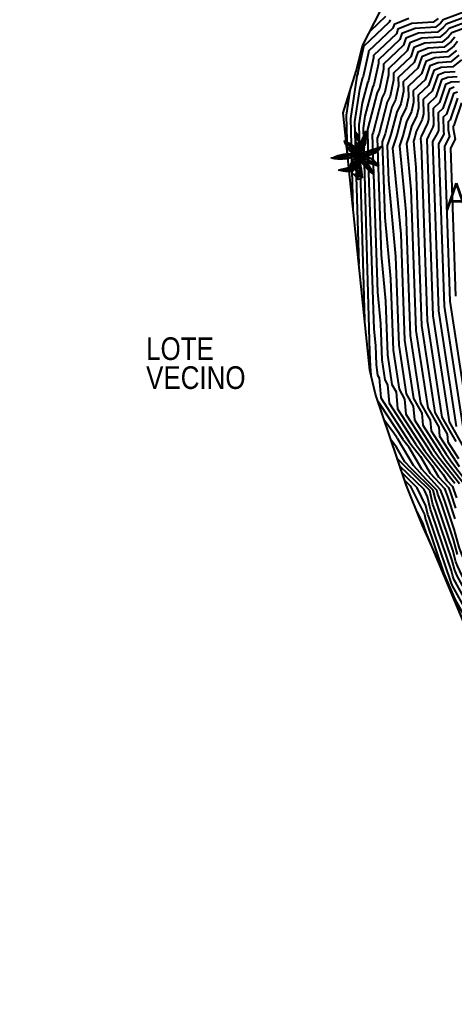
# Model space of a CAD drawing. Header units: metres. Extents: x 1097510 to 2158594, y 877039 to 1751652.
# Drawn here: x 1097634.4 to 1097674.7, y 877084.8 to 877176.8 of the extents above; entities that cross this region are included whole.
import ezdxf

# ---------------------------------------------------------------- set-up
doc = ezdxf.new("R2010")
doc.units = ezdxf.units.M
doc.header["$XCLIPFRAME"] = 0
for name, color, linetype in [('C-ANNO-TABL-TITL', 150, 'Continuous'), ('C-TOPO-MAJR', 9, 'Continuous'), ('C-TOPO-MINR', 8, 'Continuous'), ('Foto Dron', 7, 'Continuous'), ('ROTULO', 7, 'Continuous'), ('WWW.DWGAUTOCAD.COM', 7, 'Continuous')]:
    doc.layers.add(name, color=color, linetype=linetype)
doc.styles.add('Arial Narrow', font='ARIALN.TTF', dxfattribs={"width": 0.85})
doc.styles.get("Standard").update_dxf_attribs({"font": 'simplex.shx'})
picture_1 = doc.add_image_def('image1.tif', size_in_pixel=(3465, 4096))

# ---------------------------------------------------------------- blocks, each defined once
blk = doc.blocks.new('A$C40F70BF2')
at = {"color": 64}
for p, q in [((1.395, 3.412), (1.345, 4.14)), ((1.43, 3.289), (1.349, 3.412)), ((1.389, 3.49), (1.353, 3.553)), ((1.426, 3.264), (1.353, 3.376)), ((1.393, 3.445), (1.356, 3.526)), ((1.393, 3.403), (1.356, 3.493)), ((1.411, 3.334), (1.36, 3.445)), ((1.536, 2.871), (1.395, 3.412)), ((1.404, 3.622), (1.407, 3.935)), ((1.411, 3.538), (1.419, 3.905)), ((1.448, 3.313), (1.496, 3.752)), ((1.529, 3.679), (1.455, 3.289)), ((1.455, 3.289), (1.55, 3.622)), ((1.919, 2.785), (1.937, 3.412)), ((1.937, 3.412), (2.147, 3.983)), ((2.18, 3.523), (1.96, 3.294)), ((1.974, 3.403), (2.165, 3.619)), ((2.165, 3.571), (1.974, 3.403)), ((1.989, 3.487), (2.151, 3.679)), ((2.165, 3.619), (1.989, 3.487)), ((2.033, 3.595), (2.135, 3.727)), ((2.151, 3.679), (2.033, 3.595)), ((2.062, 3.679), (2.135, 3.824)), ((2.135, 3.727), (2.062, 3.679)), ((2.077, 3.788), (2.151, 3.896)), ((2.135, 3.824), (2.077, 3.788)), ((1.58, 2.772), (1.451, 2.841)), ((1.472, 2.791), (1.602, 2.739)), ((1.992, 2.139), (1.536, 2.871)), ((1.538, 2.69), (1.679, 2.617)), ((1.564, 2.648), (1.679, 2.596)), ((1.602, 2.739), (1.58, 2.772)), ((1.587, 3.114), (1.683, 3.328)), ((1.591, 3.078), (1.587, 3.114)), ((1.701, 3.289), (1.591, 3.078)), ((1.606, 2.916), (1.705, 3.132)), ((1.65, 2.748), (1.785, 3.066)), ((1.668, 2.733), (1.65, 2.748)), ((1.822, 2.967), (1.668, 2.733)), ((1.73, 2.628), (1.844, 2.883)), ((1.789, 2.517), (1.873, 2.748)), ((1.8, 2.478), (1.88, 2.664)), ((2.024, 2.154), (1.919, 2.785)), ((1.96, 3.006), (2.18, 3.198)), ((2.151, 3.066), (1.96, 2.933)), ((1.96, 2.933), (1.96, 3.006)), ((2.006, 2.139), (3.105, 3.225)), ((2.216, 2.359), (2.243, 2.624)), ((2.238, 2.386), (2.257, 2.647)), ((2.446, 2.617), (2.471, 2.889)), ((2.621, 2.684), (2.895, 2.703)), ((2.621, 2.677), (2.849, 2.673)), ((2.626, 2.774), (2.662, 3.065)), ((2.653, 2.781), (2.685, 3.069)), ((2.797, 3.138), (2.753, 2.909)), ((2.855, 3.162), (2.797, 2.933)), ((2.797, 2.933), (2.797, 3.138)), ((2.885, 3.162), (2.826, 2.957)), ((2.826, 2.957), (2.855, 3.162)), ((2.929, 3.174), (2.855, 3.006)), ((2.855, 3.006), (2.885, 3.162)), ((2.877, 2.934), (3.045, 2.983)), ((3.008, 2.919), (2.877, 2.934)), ((2.899, 3.018), (2.929, 3.174)), ((2.944, 3.15), (2.899, 3.018)), ((2.958, 3.186), (2.929, 3.066)), ((2.929, 3.066), (2.944, 3.15)), ((2.973, 3.114), (2.958, 3.186)), ((3.002, 3.21), (2.973, 3.114)), ((3.032, 3.234), (3.002, 3.162)), ((3.002, 3.162), (3.002, 3.21)), ((1.789, 2.411), (1.627, 2.469)), ((1.672, 2.415), (1.811, 2.369)), ((1.811, 2.369), (1.789, 2.411)), ((2.07, 2.139), (2.758, 2.02)), ((2.083, 2.012), (2.22, 1.967)), ((2.179, 1.762), (2.156, 1.818)), ((2.156, 1.818), (2.361, 1.788)), ((2.402, 1.714), (2.179, 1.762)), ((2.27, 2.33), (2.289, 2.356)), ((2.498, 2.311), (2.27, 2.33)), ((2.289, 2.356), (2.58, 2.344)), ((2.366, 2.415), (2.384, 2.442)), ((2.612, 2.4), (2.366, 2.415)), ((2.375, 2.079), (2.567, 2.21)), ((2.384, 2.442), (2.644, 2.427)), ((2.548, 2.035), (2.457, 2.046)), ((2.457, 2.046), (2.603, 1.863)), ((2.69, 1.84), (2.548, 2.035)), ((2.662, 2.072), (2.881, 2.203)), ((2.699, 2.053), (2.968, 2.206)), ((2.758, 2.02), (3.387, 1.915)), ((2.831, 2.016), (3.118, 2.199)), ((2.913, 2.012), (3.218, 2.176)), ((2.977, 2.001), (2.913, 2.012)), ((3.264, 2.165), (2.977, 2.001)), ((3.177, 1.747), (3.041, 1.93)), ((3.041, 1.93), (3.105, 1.915)), ((3.105, 1.915), (3.255, 1.736)), ((3.168, 1.952), (3.415, 2.135)), ((3.332, 1.747), (3.196, 1.889)), ((3.387, 1.915), (3.907, 1.867)), ((3.911, 1.863), (4.308, 1.837)), ((3.975, 1.885), (4.057, 1.915)), ((4.012, 1.878), (3.975, 1.885)), ((4.085, 1.904), (4.012, 1.878))]:
    blk.add_line(p, q, dxfattribs=at)
at = {"color": 60}
for p, q in [((1.378, 3.827), (1.371, 4.019)), ((1.386, 3.761), (1.393, 4.004)), ((2.369, 2.481), (2.676, 2.471))]:
    blk.add_line(p, q, dxfattribs=at)
at = {"color": 62}
for p, q in [((0.438, 2.456), (0.018, 2.796)), ((0.505, 2.608), (0.623, 2.404)), ((0.696, 2.548), (0.916, 2.356)), ((0.211, 2.512), (0.476, 2.476)), ((1.974, 2.113), (0.228, 1.183)), ((0.314, 2.44), (0.828, 2.38)), ((1.381, 2.214), (0.438, 2.456)), ((0.696, 2.187), (1.034, 2.295)), ((0.916, 2.356), (0.784, 2.5)), ((1.974, 2.128), (0.802, 0.571)), ((0.96, 2.476), (1.196, 2.295)), ((1.269, 2.236), (0.96, 2.103)), ((1.019, 2.067), (1.269, 2.236)), ((1.078, 2.062), (1.295, 2.219)), ((1.129, 2.052), (1.321, 2.219)), ((1.225, 1.959), (1.46, 1.862)), ((1.284, 2.007), (1.504, 1.898)), ((1.313, 2.055), (1.578, 2.175)), ((1.974, 2.139), (1.381, 2.214)), ((1.387, 2.043), (1.665, 2.187)), ((1.431, 2.32), (1.592, 2.199)), ((2.003, 2.103), (1.827, 0.082)), ((1.974, 1.995), (1.915, 1.405)), ((2.006, 2.139), (2.548, 0.855)), ((0.387, 1.333), (0.505, 1.357)), ((0.417, 1.381), (0.578, 1.405)), ((0.505, 1.357), (0.417, 1.381)), ((0.461, 1.429), (0.667, 1.442)), ((0.578, 1.405), (0.461, 1.429)), ((0.476, 1.465), (0.696, 1.478)), ((0.667, 1.442), (0.476, 1.465)), ((0.696, 1.478), (0.549, 1.526)), ((0.549, 1.526), (0.814, 1.513)), ((0.814, 1.513), (0.578, 1.562)), ((0.593, 1.61), (0.902, 1.562)), ((0.96, 1.586), (0.667, 1.646)), ((0.843, 0.792), (0.989, 0.876)), ((0.872, 1.345), (1.019, 1.586)), ((0.872, 0.864), (1.049, 0.924)), ((0.989, 0.876), (0.872, 0.864)), ((0.902, 1.562), (0.96, 1.586)), ((1.049, 0.924), (0.931, 0.912)), ((0.989, 1.405), (1.093, 1.646)), ((1.019, 1.056), (1.21, 1.129)), ((1.049, 1.105), (1.24, 1.165)), ((1.206, 1.34), (1.436, 1.403)), ((1.231, 1.403), (1.462, 1.445)), ((1.254, 1.008), (1.313, 1.249)), ((1.327, 1.093), (1.342, 1.273)), ((1.475, 1.237), (1.504, 1.501)), ((1.709, 0.671), (1.871, 0.912)), ((1.871, 0.852), (1.798, 0.13)), ((1.915, 1.405), (1.871, 0.852)), ((1.944, 1.141), (1.944, 1.261)), ((1.944, 1.261), (2.077, 1.08)), ((2.077, 0.948), (1.944, 1.141)), ((2.062, 1.026), (1.947, 1.204)), ((2.175, 1.512), (2.165, 1.441)), ((2.165, 1.441), (2.165, 1.363)), ((2.179, 1.676), (2.175, 1.605)), ((2.175, 1.605), (2.175, 1.512)), ((2.179, 1.314), (2.179, 1.676)), ((2.184, 1.501), (2.179, 1.407)), ((2.179, 1.407), (2.179, 1.314)), ((2.193, 1.613), (2.184, 1.501)), ((2.197, 1.46), (2.193, 1.613)), ((2.197, 1.392), (2.197, 1.46)), ((2.206, 1.277), (2.197, 1.392)), ((2.206, 1.105), (2.206, 1.277)), ((2.211, 1.172), (2.206, 1.105)), ((2.225, 1.501), (2.211, 1.378)), ((2.211, 1.378), (2.211, 1.172)), ((2.216, 1.34), (2.225, 1.422)), ((2.216, 1.273), (2.216, 1.34)), ((2.225, 1.157), (2.216, 1.273)), ((2.225, 1.422), (2.225, 1.501)), ((2.229, 1.232), (2.225, 1.157)), ((2.238, 1.303), (2.229, 1.232)), ((2.243, 1.389), (2.238, 1.303)), ((2.247, 1.46), (2.243, 1.389)), ((2.257, 1.534), (2.247, 1.46)), ((2.257, 1.544), (2.257, 1.534)), ((2.261, 1.213), (2.261, 1.535)), ((2.27, 1.109), (2.261, 1.213)), ((2.298, 1.486), (2.27, 1.56)), ((2.27, 1.56), (2.521, 1.501)), ((2.275, 1.247), (2.27, 1.18)), ((2.27, 1.18), (2.27, 1.109)), ((2.279, 1.396), (2.275, 1.314)), ((2.275, 1.314), (2.275, 1.247)), ((2.289, 1.318), (2.279, 1.396)), ((2.289, 1.157), (2.289, 1.318)), ((2.293, 1.015), (2.289, 1.157)), ((2.293, 1.154), (2.289, 1.083)), ((2.289, 1.083), (2.293, 1.015)), ((2.302, 1.292), (2.293, 1.224)), ((2.293, 1.224), (2.293, 1.154)), ((2.548, 1.441), (2.298, 1.486)), ((2.307, 1.37), (2.302, 1.292)), ((2.307, 1.023), (2.307, 1.37)), ((2.311, 0.948), (2.307, 1.023)), ((2.334, 0.926), (2.343, 1.325)), ((2.371, 0.847), (2.357, 1.299)), ((2.433, 1.267), (2.637, 1.215)), ((2.471, 1.236), (2.65, 1.152)), ((2.548, 0.855), (3.647, 0.814)), ((2.69, 1.027), (2.571, 0.922)), ((2.699, 1.008), (2.594, 0.922)), ((3.063, 0.941), (2.995, 0.87)), ((3.095, 0.937), (3.013, 0.851)), ((0.814, 0.744), (0.96, 0.804)), ((0.96, 0.804), (0.843, 0.792)), ((1.886, 0.527), (1.886, 0.587)), ((1.886, 0.587), (2.003, 0.322)), ((2.003, 0.154), (1.886, 0.527)), ((1.915, 0.696), (1.93, 0.792)), ((2.077, 0.491), (1.915, 0.696)), ((1.93, 0.792), (2.062, 0.647))]:
    blk.add_line(p, q, dxfattribs=at)
at = {"color": 60}
for centre, radius, start, end in [((7.228, 3.925), 5.886, 178.20098, 184.85692), ((-12.631, -2.337), 15.387, 20.51101, 24.72742), ((3.081, 3.443), 1.737, 181.01905, 200.30476), ((3.986, 2.93), 2.121, 151.13411, 194.97436), ((-4.468, 3.341), 6.654, 358.64966, 6.15206), ((1.388, 3.636), 1.607, 210.27184, 288.6073), ((11.205, 34.008), 33.156, 250.28182, 253.61314), ((3.081, 3.443), 1.737, 202.06134, 214.43572), ((-12.631, -2.337), 15.387, 19.94676, 20.12939), ((3.488, 1.763), 1.537, 103.74741, 164.66463), ((3.323, 2.824), 1.195, 162.4534, 194.36714), ((1.484, 3.655), 1.692, 293.0839, 334.22081), ((1.484, 3.655), 1.692, 336.49681, 341.73863), ((4.255, 2.671), 1.249, 148.37838, 158.72084), ((1.97, 0.03), 2.073, 93.80519, 134.94277), ((0.206, 3.365), 2.134, 278.58233, 322.59506), ((-1.258, 3.332), 3.452, 304.88046, 336.24299), ((14.63, -0.992), 13.028, 166.27964, 174.82165), ((3.081, 3.443), 1.737, 216.49222, 227.18692), ((-5.402, 1.247), 7.481, 350.40616, 5.64252), ((3.808, 1.866), 1.768, 177.06252, 221.97877), ((2.648, -1.238), 3.457, 62.92862, 99.78202), ((0.371, 0.432), 2.394, 34.58407, 45.09878), ((3.478, 4.556), 2.822, 241.8528, 251.67993), ((0.371, 0.432), 2.394, 26.56642, 32.42719), ((3.478, 4.556), 2.822, 253.64339, 263.82146), ((3.478, 4.556), 2.822, 265.32315, 284.59556), ((-1.183, 2.66), 2.05, 312.24832, 325.43968), ((0.622, 0.416), 0.842, 95.42874, 120.39843), ((4.234, -0.992), 3.827, 137.09818, 156.86261), ((0.371, 0.432), 2.394, 14.37509, 24.95549), ((10.9, 35.08), 35.029, 256.44536, 258.02041), ((2.112, 0.756), 0.732, 226.57927, 260.54816), ((5.057, -2.3), 3.867, 133.35469, 142.87547), ((1.268, 2.121), 1.986, 292.12916, 305.32123), ((2.731, 4.141), 3.451, 266.06088, 285.39893)]:
    blk.add_arc(centre, radius, start, end, dxfattribs=at)
at = {"color": 62}
for points in [[(0.035, 2.801), (0.417, 2.5), (0.035, 2.801), (0.402, 2.657)], [(1.136, 1.682), (0.828, 1.766), (1.357, 1.79), (1.107, 1.911)], [(1.93, 2.091), (1.607, 1.923), (1.886, 2.091), (1.533, 2.055)], [(2.003, 2.043), (2.062, 1.465), (2.003, 2.031), (1.96, 1.586)], [(1.357, 1.297), (1.078, 1.201), (1.387, 1.357), (1.151, 1.273)], [(1.592, 1.393), (1.592, 1.61), (1.636, 1.478), (1.622, 1.682)], [(2.598, 1.303), (2.343, 1.34), (2.557, 1.407), (2.293, 1.467)], [(3.546, 0.816), (2.811, 0.852), (3.59, 0.804), (2.914, 0.708)]]:
    blk.add_solid(points, dxfattribs=at)
at = {"color": 64}
for points in [[(1.983, 2.159), (1.888, 2.598), (1.983, 2.159), (1.818, 2.432)], [(2.02, 2.234), (2.16, 2.54), (1.994, 2.357), (2.13, 2.691)], [(2.398, 2.087), (2.562, 2.203), (2.206, 2.12), (2.366, 2.203)], [(3.893, 1.874), (4.007, 1.93), (3.228, 1.952), (3.451, 2.12)]]:
    blk.add_solid(points, dxfattribs=at)
at = {"color": 60}
blk.add_solid([(2.003, 0.058), (2.385, 0.503), (2.018, 0.286), (2.4, 0.503)], dxfattribs=at)

msp = doc.modelspace()

# ---------------------------------------------------------------- linework, layer by layer
at = {"color": 7, "true_color": 0xf0f0f0, "elevation": 1524.878, "flags": 128}
msp.add_lwpolyline([(1097676.039, 877119.653), (1097674.323, 877124.089), (1097671.729, 877129.899), (1097670.225, 877133.67), (1097669.377, 877136.138), (1097667.361, 877142.072), (1097666.837, 877144.309), (1097664.352, 877168.161), (1097665.56, 877172.021), (1097666.169, 877174.38), (1097667.902, 877177.745)], dxfattribs=at)
at = {"layer": 'C-TOPO-MAJR', "color": 32, "flags": 128}
for points, elevation in [([(1097685.382, 877180.694), (1097673.925, 877176.384), (1097673.653, 877176.069), (1097673.135, 877175.651), (1097671.353, 877175.542), (1097670.191, 877175.084), (1097669.97, 877174.435), (1097668.098, 877172.672), (1097668.102, 877172.221), (1097667.725, 877170.449), (1097667.53, 877170.051), (1097666.64, 877166.608), (1097666.616, 877166.453), (1097666.701, 877163.528), (1097667.209, 877148.092), (1097667.353, 877146.574), (1097667.414, 877144.806), (1097667.564, 877143.836), (1097667.703, 877143.591), (1097667.862, 877141.743), (1097670.494, 877137.664), (1097670.644, 877137.443), (1097671.542, 877136.297), (1097672.439, 877134.761), (1097673.762, 877133.317), (1097674.041, 877132.583), (1097674.743, 877130.521)], 1527), ([(1097668.718, 877176.796), (1097668.639, 877176.565), (1097666.247, 877174.311), (1097666.247, 877174.293), (1097665.737, 877171.893), (1097665.721, 877171.86), (1097665.648, 877171.579), (1097665.034, 877167.647), (1097665.278, 877159.276)], 1526), ([(1097674.985, 877174.779), (1097674.626, 877174.362), (1097673.941, 877173.81), (1097672.563, 877173.726), (1097671.664, 877173.371), (1097671.3, 877172.306), (1097669.949, 877171.033), (1097669.956, 877170.149), (1097669.713, 877169.006), (1097669.339, 877168.243), (1097668.803, 877166.166), (1097668.462, 877165.148), (1097668.569, 877161.898), (1097669.238, 877154.842), (1097669.522, 877146.621), (1097670.218, 877142.11), (1097670.862, 877140.972), (1097670.971, 877139.701), (1097672.782, 877136.894), (1097673.213, 877136.259), (1097675.157, 877133.777)], 1528), ([(1097674.747, 877171.969), (1097673.773, 877171.909), (1097673.137, 877171.659), (1097672.631, 877170.176), (1097671.8, 877169.393), (1097671.811, 877168.077), (1097671.702, 877167.562), (1097671.148, 877166.434), (1097671.015, 877165.919), (1097670.891, 877165.55), (1097671.123, 877163.109), (1097671.629, 877148.436), (1097672.871, 877140.385), (1097674.021, 877138.353), (1097674.081, 877137.658), (1097675.071, 877136.124)], 1529), ([(1097674.983, 877170.093), (1097674.611, 877169.946), (1097673.961, 877168.046), (1097673.651, 877167.754), (1097673.662, 877166.472), (1097673.712, 877166.204), (1097673.218, 877165.292), (1097673.736, 877150.251), (1097675.525, 877138.659)], 1530), ([(1097684.024, 877106.321), (1097683.679, 877107.086), (1097683.296, 877108.061), (1097682.877, 877109.343), (1097683.009, 877111.19), (1097682.697, 877112.05), (1097682.324, 877113.454), (1097679.8, 877116.724), (1097677.581, 877120.273), (1097677.027, 877121.469), (1097675.092, 877124.958), (1097674.943, 877125.239), (1097674.798, 877125.593), (1097674.694, 877125.858), (1097674.49, 877126.644), (1097672.913, 877131.274), (1097672.691, 877131.856), (1097672.403, 877133.131), (1097669.915, 877135.582), (1097669.395, 877136.087)], 1526), ([(1097671.241, 877131.123), (1097671.758, 877130.066), (1097671.775, 877129.992), (1097671.785, 877129.964), (1097672.061, 877129.156), (1097675.816, 877120.23), (1097676.087, 877119.741), (1097676.114, 877119.683), (1097676.221, 877119.511), (1097676.55, 877119.085), (1097679.777, 877114.385), (1097679.734, 877113.78), (1097679.804, 877113.566), (1097679.868, 877113.402), (1097679.926, 877113.274)], 1525)]:
    msp.add_lwpolyline(points, dxfattribs=dict(at, elevation=elevation))
at = {"layer": 'C-TOPO-MINR', "flags": 128}
for points, elevation in [([(1097685.603, 877181.278), (1097673.66, 877176.786), (1097673.41, 877176.496), (1097672.933, 877176.111), (1097671.051, 877175.996), (1097669.823, 877175.512), (1097669.637, 877174.968), (1097667.635, 877173.082), (1097667.638, 877172.739), (1097667.228, 877170.81), (1097667.078, 877170.503), (1097666.392, 877167.851), (1097666.221, 877166.751), (1097666.825, 877145.992), (1097666.87, 877144.64), (1097666.882, 877144.507), (1097666.888, 877144.353), (1097666.901, 877144.268), (1097666.913, 877144.246), (1097666.948, 877143.834)], 1526.75), ([(1097685.162, 877180.11), (1097674.19, 877175.983), (1097673.896, 877175.642), (1097673.336, 877175.191), (1097671.656, 877175.088), (1097670.559, 877174.656), (1097670.302, 877173.903), (1097668.561, 877172.262), (1097668.565, 877171.703), (1097668.222, 877170.088), (1097667.982, 877169.599), (1097667.143, 877166.352), (1097667.069, 877166.13), (1097667.549, 877151.543), (1097667.825, 877148.641), (1097667.941, 877145.26), (1097668.227, 877143.405), (1097668.492, 877142.937), (1097668.639, 877141.233), (1097671.066, 877137.472), (1097671.286, 877137.147), (1097672.602, 877135.468), (1097673.22, 877134.41), (1097674.13, 877133.415), (1097674.322, 877132.91), (1097674.806, 877131.49)], 1527.25), ([(1097684.942, 877179.526), (1097674.455, 877175.582), (1097674.139, 877175.216), (1097673.538, 877174.73), (1097671.958, 877174.634), (1097670.928, 877174.227), (1097670.635, 877173.371), (1097669.023, 877171.852), (1097669.029, 877171.185), (1097668.719, 877169.727), (1097668.435, 877169.147), (1097667.696, 877166.29), (1097667.533, 877165.803), (1097667.889, 877154.995), (1097668.296, 877150.708), (1097668.468, 877145.714), (1097668.891, 877142.973), (1097669.282, 877142.282), (1097669.416, 877140.722), (1097671.638, 877137.279), (1097671.928, 877136.851), (1097673.661, 877134.639), (1097674, 877134.059), (1097674.499, 877133.514), (1097674.604, 877133.237), (1097674.869, 877132.459)], 1527.5), ([(1097670.446, 877176.904), (1097669.086, 877176.368), (1097668.972, 877176.033), (1097666.709, 877173.901), (1097666.711, 877173.775), (1097666.234, 877171.532), (1097666.173, 877171.408), (1097665.896, 877170.336), (1097665.429, 877167.348), (1097665.815, 877154.122)], 1526.25), ([(1097673.167, 877176.922), (1097672.731, 877176.571), (1097670.748, 877176.45), (1097669.455, 877175.94), (1097669.304, 877175.5), (1097667.172, 877173.492), (1097667.174, 877173.257), (1097666.731, 877171.171), (1097666.626, 877170.956), (1097666.144, 877169.093), (1097665.825, 877167.05), (1097666.352, 877148.968)], 1526.5), ([(1097668.306, 877177.098), (1097666.873, 877175.747)], 1525.75), ([(1097674.72, 877175.18), (1097674.382, 877174.789), (1097673.739, 877174.27), (1097672.261, 877174.18), (1097671.296, 877173.799), (1097670.967, 877172.838), (1097669.486, 877171.442), (1097669.493, 877170.667), (1097669.216, 877169.366), (1097668.887, 877168.695), (1097668.25, 877166.228), (1097667.998, 877165.475), (1097668.229, 877158.446), (1097668.767, 877152.775), (1097668.995, 877146.167), (1097669.554, 877142.542), (1097670.072, 877141.627), (1097670.194, 877140.211), (1097672.21, 877137.087), (1097672.57, 877136.555), (1097674.721, 877133.81)], 1527.75), ([(1097674.869, 877173.936), (1097674.143, 877173.35), (1097672.866, 877173.272), (1097672.033, 877172.943), (1097671.633, 877171.773), (1097670.412, 877170.623), (1097670.42, 877169.631), (1097670.21, 877168.645), (1097669.791, 877167.79), (1097669.356, 877166.105), (1097668.952, 877164.896), (1097669.709, 877156.908), (1097670.048, 877147.075), (1097670.881, 877141.679), (1097671.652, 877140.318), (1097671.749, 877139.19), (1097673.355, 877136.702), (1097673.855, 877135.964), (1097675.426, 877133.958)], 1528.25), ([(1097675.112, 877173.509), (1097674.344, 877172.889), (1097673.168, 877172.817), (1097672.401, 877172.515), (1097671.965, 877171.241), (1097670.874, 877170.213), (1097670.884, 877169.113), (1097670.708, 877168.284), (1097670.244, 877167.338), (1097669.909, 877166.043), (1097669.598, 877165.114), (1097670.181, 877158.975), (1097670.575, 877147.529), (1097671.544, 877141.248), (1097672.441, 877139.663), (1097672.526, 877138.679), (1097673.927, 877136.509), (1097674.497, 877135.668), (1097675.694, 877134.139)], 1528.5), ([(1097675.355, 877173.082), (1097674.546, 877172.429), (1097673.471, 877172.363), (1097672.769, 877172.087), (1097672.298, 877170.708), (1097671.337, 877169.803), (1097671.347, 877168.595), (1097671.205, 877167.923), (1097670.696, 877166.886), (1097670.462, 877165.981), (1097670.245, 877165.332), (1097670.652, 877161.042), (1097671.102, 877147.982), (1097672.208, 877140.816), (1097673.231, 877139.008), (1097673.303, 877138.169), (1097674.499, 877136.316), (1097675.139, 877135.372)], 1528.75), ([(1097674.949, 877171.509), (1097674.076, 877171.455), (1097673.506, 877171.231), (1097672.963, 877169.644), (1097672.263, 877168.983), (1097672.275, 877167.559), (1097672.199, 877167.201), (1097671.6, 877165.982), (1097671.568, 877165.857), (1097671.538, 877165.767), (1097671.594, 877165.176), (1097672.156, 877148.89), (1097673.535, 877139.953), (1097674.811, 877137.699)], 1529.25), ([(1097675.151, 877171.048), (1097674.378, 877171.001), (1097673.874, 877170.802), (1097673.296, 877169.111), (1097672.725, 877168.574), (1097672.738, 877167.041), (1097672.696, 877166.84), (1097672.296, 877166.026), (1097672.119, 877165.699), (1097672.683, 877149.343), (1097674.198, 877139.522), (1097675.601, 877137.044)], 1529.5), ([(1097664.991, 877170.204), (1097664.638, 877167.945), (1097664.741, 877164.43)], 1525.75), ([(1097674.681, 877170.547), (1097674.242, 877170.374), (1097673.628, 877168.579), (1097673.188, 877168.164), (1097673.202, 877166.523), (1097673.193, 877166.48), (1097673.106, 877166.303), (1097672.668, 877165.496), (1097673.209, 877149.797), (1097674.861, 877139.091)], 1529.75), ([(1097674.979, 877169.518), (1097674.294, 877167.514), (1097674.114, 877167.344), (1097674.12, 877166.6), (1097674.24, 877165.961), (1097673.767, 877165.089), (1097674.263, 877150.705), (1097676.188, 877138.228)], 1530.25), ([(1097675.347, 877169.09), (1097674.626, 877166.981), (1097674.576, 877166.934), (1097674.578, 877166.728), (1097674.768, 877165.718), (1097674.316, 877164.886), (1097674.79, 877151.158)], 1530.5), ([(1097687.098, 877101.106), (1097686.538, 877102.349), (1097685.915, 877103.932), (1097685.235, 877106.015), (1097685.345, 877107.553), (1097684.578, 877109.663), (1097683.663, 877113.105), (1097682.483, 877114.634), (1097678.681, 877120.715), (1097677.732, 877122.765), (1097675.968, 877125.946), (1097675.648, 877126.548), (1097675.339, 877127.306), (1097675.117, 877127.872), (1097674.68, 877129.552), (1097673.759, 877132.255), (1097673.393, 877133.218), (1097671.659, 877135.112), (1097670.482, 877137.126), (1097670.002, 877137.738), (1097669.922, 877137.857), (1097667.812, 877141.127), (1097667.58, 877141.428)], 1526.75), ([(1097674.976, 877127.2), (1097674.616, 877128.582), (1097673.477, 877131.928), (1097673.15, 877132.789), (1097673.06, 877133.184), (1097672.088, 877134.142), (1097670.879, 877135.463), (1097669.422, 877137.955), (1097669.36, 877138.034), (1097669.35, 877138.05), (1097669.078, 877138.471), (1097668.194, 877139.619)], 1526.5), ([(1097685.048, 877104.582), (1097684.632, 877105.507), (1097684.169, 877106.685), (1097683.663, 877108.233), (1097683.787, 877109.978), (1097683.324, 877111.255), (1097682.77, 877113.337), (1097680.694, 877116.027), (1097677.947, 877120.42), (1097677.262, 877121.901), (1097675.384, 877125.287), (1097675.178, 877125.675), (1097674.978, 877126.164), (1097674.835, 877126.529), (1097674.553, 877127.613), (1097673.195, 877131.601), (1097672.921, 877132.322), (1097672.732, 877133.158), (1097670.679, 877135.179), (1097670.098, 877135.814), (1097669.319, 877137.147), (1097668.809, 877137.81)], 1526.25), ([(1097682.999, 877108.059), (1097682.727, 877108.665), (1097682.423, 877109.437), (1097682.092, 877110.452), (1097682.23, 877112.403), (1097682.069, 877112.846), (1097681.877, 877113.57), (1097678.905, 877117.421), (1097677.214, 877120.125), (1097676.792, 877121.037), (1097674.8, 877124.628), (1097674.708, 877124.803), (1097674.618, 877125.023), (1097674.553, 877125.187), (1097674.426, 877125.675), (1097672.631, 877130.946), (1097672.462, 877131.39), (1097672.196, 877132.568), (1097671.87, 877133.234), (1097669.626, 877135.412)], 1525.75), ([(1097681.975, 877109.798), (1097681.774, 877110.244), (1097681.55, 877110.813), (1097681.306, 877111.561), (1097681.452, 877113.615), (1097681.442, 877113.642), (1097681.431, 877113.686), (1097678.011, 877118.117), (1097676.847, 877119.978), (1097676.557, 877120.605), (1097674.509, 877124.299), (1097674.472, 877124.367), (1097674.438, 877124.452), (1097674.413, 877124.516), (1097674.363, 877124.705), (1097672.349, 877130.619), (1097672.233, 877130.924), (1097672.05, 877131.734), (1097671.234, 877133.403), (1097669.858, 877134.738)], 1525.5), ([(1097670.09, 877134.064), (1097670.597, 877133.571), (1097671.904, 877130.9), (1097672.004, 877130.458), (1097672.067, 877130.292), (1097673.719, 877125.441), (1097674.721, 877123.059), (1097676.322, 877120.173), (1097676.48, 877119.831), (1097677.116, 877118.814), (1097679.056, 877116.3), (1097680.616, 877114.027), (1097680.52, 877112.671), (1097680.677, 877112.189), (1097680.821, 877111.823), (1097680.95, 877111.536)], 1525.25)]:
    msp.add_lwpolyline(points, dxfattribs=dict(at, elevation=elevation))

# ---------------------------------------------------------------- block references
at = {"layer": 'WWW.DWGAUTOCAD.COM', "xscale": -1.092835571535403, "yscale": 1.092835571535403, "zscale": 1.092835571535403}
msp.add_blockref('A$C40F70BF2', (1097667.93, 877161.961), dxfattribs=at)

# ---------------------------------------------------------------- texts
at = {"layer": 'C-ANNO-TABL-TITL', "color": 7, "linetype": 'Continuous', "lineweight": -3, "true_color": 0xf0f0f0, "insert": (1097683.586, 877158.322, 4.625), "char_height": 2.5, "attachment_point": 5, "rotation": 0.0004}
msp.add_mtext('AREA TOTAL\\P7395 m2 ', dxfattribs=at)
at = {"layer": 'ROTULO', "color": 7, "true_color": 0xf0f0f0, "style": 'Arial Narrow'}
for s, p in [('LOTE ', (1097646.083, 877145.246)), ('VECINO', (1097646.083, 877142.56))]:
    msp.add_text(s, height=2.1009, dxfattribs=at).set_placement(p)

# ---------------------------------------------------------------- pictures from other files: only their frames are drawn
at = {"layer": 'Foto Dron'}
image = msp.add_image(picture_1, insert=(1097491.044, 876888.864, 3067.918), size_in_units=(372.621, 440.477), dxfattribs=at)
image.set_boundary_path([(174.536, 772.878), (2798.816, 2703.625)])
image.dxf.flags = 15

doc.saveas('drawing.dxf')
